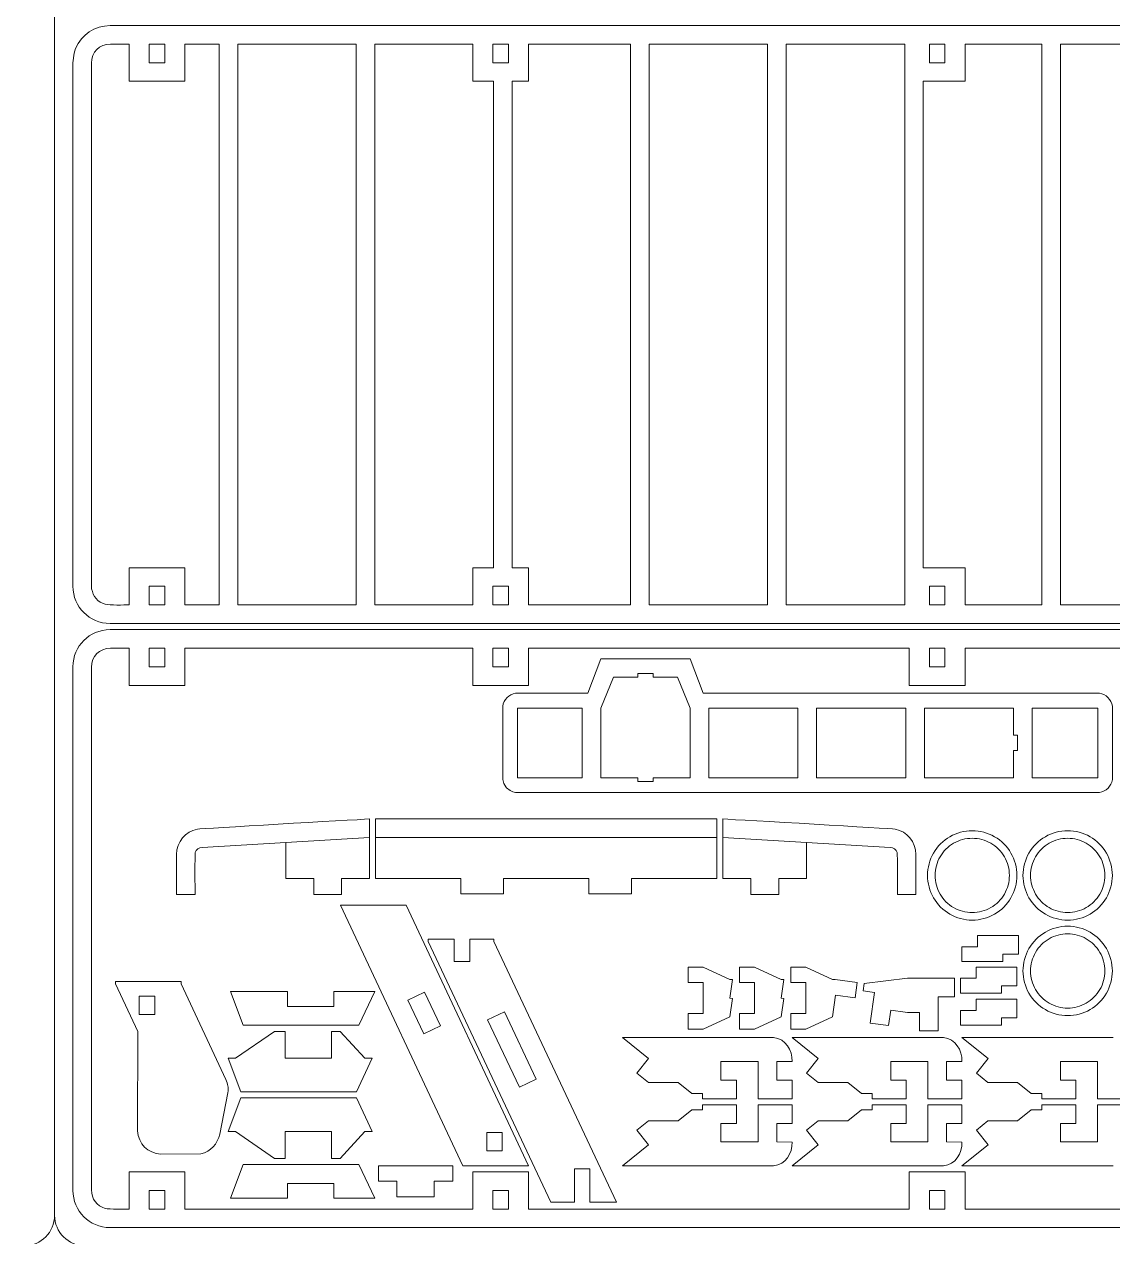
# Model space of a CAD drawing. Header units: centimetres. Extents: x -10 to 98, y 3 to 108.
# Drawn here: x 23.6 to 44.92, y 55.74 to 79.47 of the extents above; entities that cross this region are included whole.
import ezdxf

# ---------------------------------------------------------------- set-up
doc = ezdxf.new("R2010")
doc.units = ezdxf.units.CM
doc.header["$MEASUREMENT"] = 0
doc.layers.add('Camada 1', color=7, linetype='Continuous')

msp = doc.modelspace()

# ---------------------------------------------------------------- linework, layer by layer
at = {"layer": 'Camada 1', "color": 5, "lineweight": 9}
for points in [[(24.19213, 107.32219), (24.19213, 107.32219), (24.19213, 56.15219), (24.19213, 56.15219)], [(24.19213, 56.15219), (24.19213, 56.15219), (24.19213, 107.32219), (24.19213, 107.32219)], [(23.59712, 55.55719), (23.92438, 55.55719), (24.19213, 55.82494), (24.19213, 56.15219)], [(24.19213, 56.15219), (24.19213, 55.82494), (24.45988, 55.55719), (24.78712, 55.55719)]]:
    msp.add_open_spline(points, degree=3, dxfattribs=at)
at = {"layer": 'Camada 1', "color": 3, "lineweight": 9}
for points in [[(25.27744, 79.4486), (24.97633, 79.43919), (24.7201, 79.27625), (24.60387, 78.99875)], [(48.71536, 79.4486), (48.71536, 79.4486), (25.27744, 79.4486), (25.27744, 79.4486)], [(25.28934, 79.08443), (25.06605, 79.07776), (24.91997, 78.93169), (24.91329, 78.70838)], [(25.28934, 79.08443), (25.28934, 79.08443), (25.65113, 79.08443), (25.65113, 79.08443)], [(25.65113, 79.08443), (25.65113, 79.08443), (25.65113, 78.35613), (25.65113, 78.35613)], [(26.74357, 78.35613), (26.74357, 78.35613), (26.74357, 79.08443), (26.74357, 79.08443)], [(26.74357, 79.08443), (26.74357, 79.08443), (27.41595, 79.08443), (27.41595, 79.08443)], [(27.41595, 79.08443), (27.41595, 79.08443), (27.41595, 68.10505), (27.41595, 68.10505)], [(27.78009, 68.10505), (27.78009, 68.10505), (27.78009, 79.08443), (27.78009, 79.08443)], [(27.78009, 79.08443), (27.78009, 79.08443), (30.1007, 79.08443), (30.1007, 79.08443)], [(30.1007, 79.08443), (30.1007, 79.08443), (30.1007, 68.10505), (30.1007, 68.10505)], [(30.46484, 68.10505), (30.46484, 68.10505), (30.46484, 79.08443), (30.46484, 79.08443)], [(30.46484, 79.08443), (30.46484, 79.08443), (32.382, 79.08443), (32.382, 79.08443)], [(32.382, 79.08443), (32.382, 79.08443), (32.382, 78.35613), (32.382, 78.35613)], [(33.47447, 78.35613), (33.47447, 78.35613), (33.47447, 79.08443), (33.47447, 79.08443)], [(33.47447, 79.08443), (33.47447, 79.08443), (35.47135, 79.08443), (35.47135, 79.08443)], [(35.47135, 79.08443), (35.47135, 79.08443), (35.47135, 68.10505), (35.47135, 68.10505)], [(35.8355, 68.10505), (35.8355, 68.10505), (35.8355, 79.08443), (35.8355, 79.08443)], [(35.8355, 79.08443), (35.8355, 79.08443), (38.15609, 79.08443), (38.15609, 79.08443)], [(38.15609, 79.08443), (38.15609, 79.08443), (38.15609, 68.10505), (38.15609, 68.10505)], [(38.52025, 68.10505), (38.52025, 68.10505), (38.52025, 79.08443), (38.52025, 79.08443)], [(38.52025, 79.08443), (38.52025, 79.08443), (40.84202, 79.08443), (40.84202, 79.08443)], [(40.84202, 79.08443), (40.84202, 79.08443), (40.84202, 68.10505), (40.84202, 68.10505)], [(42.02492, 78.35613), (42.02492, 78.35613), (42.02492, 79.08443), (42.02492, 79.08443)], [(42.02492, 79.08443), (42.02492, 79.08443), (43.52675, 79.08443), (43.52675, 79.08443)], [(43.52675, 79.08443), (43.52675, 79.08443), (43.52675, 68.10505), (43.52675, 68.10505)], [(43.89091, 68.10505), (43.89091, 68.10505), (43.89091, 79.08443), (43.89091, 79.08443)], [(43.89091, 79.08443), (43.89091, 79.08443), (45.84258, 79.08443), (45.84258, 79.08443)], [(24.57293, 78.90831), (24.57293, 78.90831), (24.54913, 78.72028), (24.54913, 78.72028)], [(24.60387, 78.99875), (24.60387, 78.99875), (24.57293, 78.90831), (24.57293, 78.90831)], [(24.54913, 78.72028), (24.54913, 78.72028), (24.54913, 68.4692), (24.54913, 68.4692)], [(24.91329, 68.4811), (24.91329, 68.4811), (24.91329, 78.70838), (24.91329, 78.70838)], [(25.65113, 78.35613), (25.65113, 78.35613), (26.74357, 78.35613), (26.74357, 78.35613)], [(32.382, 78.35613), (32.382, 78.35613), (32.78661, 78.35613), (32.78661, 78.35613)], [(32.78661, 78.35613), (32.78661, 78.35613), (32.78661, 68.83335), (32.78661, 68.83335)], [(33.15076, 68.83335), (33.15076, 68.83335), (33.15076, 78.35613), (33.15076, 78.35613)], [(33.15076, 78.35613), (33.15076, 78.35613), (33.47447, 78.35613), (33.47447, 78.35613)], [(41.20617, 68.83335), (41.20617, 68.83335), (41.20617, 78.35613), (41.20617, 78.35613)], [(41.20617, 78.35613), (41.20617, 78.35613), (42.02492, 78.35613), (42.02492, 78.35613)], [(26.74357, 68.83335), (26.74357, 68.83335), (25.65113, 68.83335), (25.65113, 68.83335)], [(25.65113, 68.83335), (25.65113, 68.83335), (25.65113, 68.10505), (25.65113, 68.10505)], [(26.74357, 68.10505), (26.74357, 68.10505), (26.74357, 68.83335), (26.74357, 68.83335)], [(32.78661, 68.83335), (32.78661, 68.83335), (32.382, 68.83335), (32.382, 68.83335)], [(32.382, 68.83335), (32.382, 68.83335), (32.382, 68.10505), (32.382, 68.10505)], [(33.47447, 68.83335), (33.47447, 68.83335), (33.15076, 68.83335), (33.15076, 68.83335)], [(33.47447, 68.10505), (33.47447, 68.10505), (33.47447, 68.83335), (33.47447, 68.83335)], [(42.02492, 68.83335), (42.02492, 68.83335), (41.20617, 68.83335), (41.20617, 68.83335)], [(42.02492, 68.10505), (42.02492, 68.10505), (42.02492, 68.83335), (42.02492, 68.83335)], [(24.54913, 68.4692), (24.55551, 68.06068), (24.86868, 67.74728), (25.27744, 67.7409)], [(24.91687, 68.4216), (24.91687, 68.4216), (24.91329, 68.4811), (24.91329, 68.4811)], [(24.91687, 68.4216), (24.94765, 68.2714), (25.03031, 68.15985), (25.18343, 68.11814)], [(25.18343, 68.11814), (25.26791, 68.09513), (25.55666, 68.10505), (25.65113, 68.10505)], [(27.41595, 68.10505), (27.41595, 68.10505), (26.74357, 68.10505), (26.74357, 68.10505)], [(30.1007, 68.10505), (30.1007, 68.10505), (27.78009, 68.10505), (27.78009, 68.10505)], [(32.382, 68.10505), (32.382, 68.10505), (30.46484, 68.10505), (30.46484, 68.10505)], [(35.47135, 68.10505), (35.47135, 68.10505), (33.47447, 68.10505), (33.47447, 68.10505)], [(38.15609, 68.10505), (38.15609, 68.10505), (35.8355, 68.10505), (35.8355, 68.10505)], [(40.84202, 68.10505), (40.84202, 68.10505), (38.52025, 68.10505), (38.52025, 68.10505)], [(43.52675, 68.10505), (43.52675, 68.10505), (42.02492, 68.10505), (42.02492, 68.10505)], [(45.84258, 68.10505), (45.84258, 68.10505), (43.89091, 68.10505), (43.89091, 68.10505)], [(25.27744, 67.7409), (25.27744, 67.7409), (48.71536, 67.7409), (48.71536, 67.7409)], [(25.27744, 67.6219), (24.86946, 67.61552), (24.55555, 67.30476), (24.54913, 66.89359)], [(48.71536, 67.6219), (48.71536, 67.6219), (25.27744, 67.6219), (25.27744, 67.6219)], [(25.28934, 67.25773), (25.06533, 67.25102), (24.92, 67.1057), (24.91329, 66.88169)], [(25.28934, 67.25773), (25.28934, 67.25773), (25.65113, 67.25773), (25.65113, 67.25773)], [(25.65113, 67.25773), (25.65113, 67.25773), (25.65113, 66.52943), (25.65113, 66.52943)], [(26.74357, 66.52943), (26.74357, 66.52943), (26.74357, 67.25773), (26.74357, 67.25773)], [(26.74357, 67.25773), (26.74357, 67.25773), (32.382, 67.25773), (32.382, 67.25773)], [(32.382, 67.25773), (32.382, 67.25773), (32.382, 66.52943), (32.382, 66.52943)], [(33.47447, 66.52943), (33.47447, 66.52943), (33.47447, 67.25773), (33.47447, 67.25773)], [(33.47447, 67.25773), (33.47447, 67.25773), (40.93246, 67.25773), (40.93246, 67.25773)], [(40.93246, 67.25773), (40.93246, 67.25773), (40.93246, 66.52943), (40.93246, 66.52943)], [(42.02492, 66.52943), (42.02492, 66.52943), (42.02492, 67.25773), (42.02492, 67.25773)], [(42.02492, 67.25773), (42.02492, 67.25773), (45.84258, 67.25773), (45.84258, 67.25773)], [(24.54913, 66.89359), (24.54913, 66.89359), (24.54913, 56.64251), (24.54913, 56.64251)], [(24.91329, 56.65441), (24.91329, 56.65441), (24.91329, 66.88169), (24.91329, 66.88169)], [(25.65113, 66.52943), (25.65113, 66.52943), (26.74357, 66.52943), (26.74357, 66.52943)], [(32.382, 66.52943), (32.382, 66.52943), (33.47447, 66.52943), (33.47447, 66.52943)], [(40.93246, 66.52943), (40.93246, 66.52943), (42.02492, 66.52943), (42.02492, 66.52943)], [(26.74357, 57.00666), (26.74357, 57.00666), (25.65113, 57.00666), (25.65113, 57.00666)], [(25.65113, 57.00666), (25.65113, 57.00666), (25.65113, 56.27835), (25.65113, 56.27835)], [(26.74357, 56.27835), (26.74357, 56.27835), (26.74357, 57.00666), (26.74357, 57.00666)], [(33.47447, 57.00666), (33.47447, 57.00666), (32.382, 57.00666), (32.382, 57.00666)], [(32.382, 57.00666), (32.382, 57.00666), (32.382, 56.27835), (32.382, 56.27835)], [(33.47447, 56.27835), (33.47447, 56.27835), (33.47447, 57.00666), (33.47447, 57.00666)], [(42.02492, 57.00666), (42.02492, 57.00666), (40.93246, 57.00666), (40.93246, 57.00666)], [(40.93246, 57.00666), (40.93246, 57.00666), (40.93246, 56.27835), (40.93246, 56.27835)], [(42.02492, 56.27835), (42.02492, 56.27835), (42.02492, 57.00666), (42.02492, 57.00666)], [(24.54913, 56.64251), (24.5555, 56.23475), (24.8689, 55.92058), (25.27744, 55.91419)], [(24.91329, 56.65441), (24.91857, 56.47831), (25.01476, 56.33739), (25.18343, 56.29144)], [(25.18343, 56.29144), (25.26791, 56.26843), (25.55666, 56.27835), (25.65113, 56.27835)], [(32.382, 56.27835), (32.382, 56.27835), (26.74357, 56.27835), (26.74357, 56.27835)], [(40.93246, 56.27835), (40.93246, 56.27835), (33.47447, 56.27835), (33.47447, 56.27835)], [(45.84258, 56.27835), (45.84258, 56.27835), (42.02492, 56.27835), (42.02492, 56.27835)], [(25.27744, 55.91419), (25.27744, 55.91419), (48.71536, 55.91419), (48.71536, 55.91419)]]:
    msp.add_open_spline(points, degree=3, dxfattribs=at)
at = {"layer": 'Camada 1', "lineweight": 9}
for points in [[(26.34968, 79.08443), (26.34968, 79.08443), (26.04621, 79.08443), (26.04621, 79.08443)], [(26.04621, 79.08443), (26.04621, 79.08443), (26.04621, 78.72028), (26.04621, 78.72028)], [(26.34968, 78.72028), (26.34968, 78.72028), (26.34968, 79.08443), (26.34968, 79.08443)], [(32.7759, 79.08443), (32.7759, 79.08443), (32.7759, 78.72028), (32.7759, 78.72028)], [(33.07936, 79.08443), (33.07936, 79.08443), (32.7759, 79.08443), (32.7759, 79.08443)], [(33.07936, 78.72028), (33.07936, 78.72028), (33.07936, 79.08443), (33.07936, 79.08443)], [(41.63101, 79.08443), (41.63101, 79.08443), (41.32755, 79.08443), (41.32755, 79.08443)], [(41.32755, 79.08443), (41.32755, 79.08443), (41.32755, 78.72028), (41.32755, 78.72028)], [(41.63101, 78.72028), (41.63101, 78.72028), (41.63101, 79.08443), (41.63101, 79.08443)], [(26.04621, 78.72028), (26.04621, 78.72028), (26.34968, 78.72028), (26.34968, 78.72028)], [(32.7759, 78.72028), (32.7759, 78.72028), (33.07936, 78.72028), (33.07936, 78.72028)], [(41.32755, 78.72028), (41.32755, 78.72028), (41.63101, 78.72028), (41.63101, 78.72028)], [(26.04621, 68.10505), (26.04621, 68.10505), (26.04621, 68.4692), (26.04621, 68.4692)], [(26.04621, 68.4692), (26.04621, 68.4692), (26.34968, 68.4692), (26.34968, 68.4692)], [(26.34968, 68.4692), (26.34968, 68.4692), (26.34968, 68.10505), (26.34968, 68.10505)], [(32.7759, 68.4692), (32.7759, 68.4692), (33.07936, 68.4692), (33.07936, 68.4692)], [(32.7759, 68.10505), (32.7759, 68.10505), (32.7759, 68.4692), (32.7759, 68.4692)], [(33.07936, 68.4692), (33.07936, 68.4692), (33.07936, 68.10505), (33.07936, 68.10505)], [(41.32755, 68.10505), (41.32755, 68.10505), (41.32755, 68.4692), (41.32755, 68.4692)], [(41.32755, 68.4692), (41.32755, 68.4692), (41.63101, 68.4692), (41.63101, 68.4692)], [(41.63101, 68.4692), (41.63101, 68.4692), (41.63101, 68.10505), (41.63101, 68.10505)], [(26.34968, 68.10505), (26.34968, 68.10505), (26.04621, 68.10505), (26.04621, 68.10505)], [(33.07936, 68.10505), (33.07936, 68.10505), (32.7759, 68.10505), (32.7759, 68.10505)], [(41.63101, 68.10505), (41.63101, 68.10505), (41.32755, 68.10505), (41.32755, 68.10505)], [(26.34968, 67.25773), (26.34968, 67.25773), (26.04621, 67.25773), (26.04621, 67.25773)], [(26.04621, 67.25773), (26.04621, 67.25773), (26.04621, 66.89359), (26.04621, 66.89359)], [(26.34968, 66.89359), (26.34968, 66.89359), (26.34968, 67.25773), (26.34968, 67.25773)], [(33.07936, 67.25773), (33.07936, 67.25773), (32.7759, 67.25773), (32.7759, 67.25773)], [(32.7759, 67.25773), (32.7759, 67.25773), (32.7759, 66.89359), (32.7759, 66.89359)], [(33.07936, 66.89359), (33.07936, 66.89359), (33.07936, 67.25773), (33.07936, 67.25773)], [(41.63101, 67.25773), (41.63101, 67.25773), (41.32755, 67.25773), (41.32755, 67.25773)], [(41.32755, 67.25773), (41.32755, 67.25773), (41.32755, 66.89359), (41.32755, 66.89359)], [(41.63101, 66.89359), (41.63101, 66.89359), (41.63101, 67.25773), (41.63101, 67.25773)], [(26.04621, 66.89359), (26.04621, 66.89359), (26.34968, 66.89359), (26.34968, 66.89359)], [(32.7759, 66.89359), (32.7759, 66.89359), (33.07936, 66.89359), (33.07936, 66.89359)], [(35.61383, 66.68778), (35.61383, 66.68778), (35.61383, 66.76039), (35.61383, 66.76039)], [(35.61383, 66.76039), (35.61383, 66.76039), (35.91728, 66.76039), (35.91728, 66.76039)], [(35.91728, 66.76039), (35.91728, 66.76039), (35.91728, 66.68778), (35.91728, 66.68778)], [(41.32755, 66.89359), (41.32755, 66.89359), (41.63101, 66.89359), (41.63101, 66.89359)], [(34.89147, 66.08562), (34.89147, 66.08562), (35.13661, 66.68778), (35.13661, 66.68778)], [(35.13661, 66.68778), (35.13661, 66.68778), (35.61383, 66.68778), (35.61383, 66.68778)], [(35.91728, 66.68778), (35.91728, 66.68778), (36.39448, 66.68778), (36.39448, 66.68778)], [(36.39448, 66.68778), (36.39448, 66.68778), (36.63963, 66.08562), (36.63963, 66.08562)], [(33.25872, 66.08562), (33.25872, 66.08562), (33.25872, 64.72301), (33.25872, 64.72301)], [(34.5273, 66.08562), (34.5273, 66.08562), (33.25872, 66.08562), (33.25872, 66.08562)], [(34.5273, 64.72301), (34.5273, 64.72301), (34.5273, 66.08562), (34.5273, 66.08562)], [(34.89147, 64.72301), (34.89147, 64.72301), (34.89147, 66.08562), (34.89147, 66.08562)], [(36.63963, 66.08562), (36.63963, 66.08562), (36.63963, 64.72301), (36.63963, 64.72301)], [(37.00379, 66.08562), (37.00379, 66.08562), (37.00379, 64.72301), (37.00379, 64.72301)], [(38.75196, 66.08562), (38.75196, 66.08562), (37.00379, 66.08562), (37.00379, 66.08562)], [(38.75196, 64.72301), (38.75196, 64.72301), (38.75196, 66.08562), (38.75196, 66.08562)], [(39.11492, 66.08562), (39.11492, 66.08562), (40.86309, 66.08562), (40.86309, 66.08562)], [(39.11492, 64.72301), (39.11492, 64.72301), (39.11492, 66.08562), (39.11492, 66.08562)], [(40.86309, 66.08562), (40.86309, 66.08562), (40.86309, 64.72301), (40.86309, 64.72301)], [(41.22725, 66.08562), (41.22725, 66.08562), (41.22725, 64.72301), (41.22725, 64.72301)], [(42.97542, 66.08562), (42.97542, 66.08562), (41.22725, 66.08562), (41.22725, 66.08562)], [(42.97542, 65.55605), (42.97542, 65.55605), (42.97542, 66.08562), (42.97542, 66.08562)], [(44.62127, 66.08562), (44.62127, 66.08562), (43.33957, 66.08562), (43.33957, 66.08562)], [(43.33957, 66.08562), (43.33957, 66.08562), (43.33957, 64.72301), (43.33957, 64.72301)], [(44.62127, 64.72301), (44.62127, 64.72301), (44.62127, 66.08562), (44.62127, 66.08562)], [(43.04802, 65.55605), (43.04802, 65.55605), (42.97542, 65.55605), (42.97542, 65.55605)], [(43.04802, 65.25258), (43.04802, 65.25258), (43.04802, 65.55605), (43.04802, 65.55605)], [(42.97542, 64.72301), (42.97542, 64.72301), (42.97542, 65.25258), (42.97542, 65.25258)], [(42.97542, 65.25258), (42.97542, 65.25258), (43.04802, 65.25258), (43.04802, 65.25258)], [(33.25872, 64.72301), (33.25872, 64.72301), (34.5273, 64.72301), (34.5273, 64.72301)], [(35.61383, 64.72301), (35.61383, 64.72301), (34.89147, 64.72301), (34.89147, 64.72301)], [(35.61383, 64.65042), (35.61383, 64.65042), (35.61383, 64.72301), (35.61383, 64.72301)], [(35.91728, 64.65042), (35.91728, 64.65042), (35.61383, 64.65042), (35.61383, 64.65042)], [(36.63963, 64.72301), (36.63963, 64.72301), (35.91728, 64.72301), (35.91728, 64.72301)], [(35.91728, 64.72301), (35.91728, 64.72301), (35.91728, 64.65042), (35.91728, 64.65042)], [(37.00379, 64.72301), (37.00379, 64.72301), (38.75196, 64.72301), (38.75196, 64.72301)], [(40.86309, 64.72301), (40.86309, 64.72301), (39.11492, 64.72301), (39.11492, 64.72301)], [(41.22725, 64.72301), (41.22725, 64.72301), (42.97542, 64.72301), (42.97542, 64.72301)], [(43.33957, 64.72301), (43.33957, 64.72301), (44.62127, 64.72301), (44.62127, 64.72301)], [(25.84949, 60.08457), (25.84949, 60.08457), (25.84949, 60.44872), (25.84949, 60.44872)], [(25.84949, 60.44872), (25.84949, 60.44872), (26.15296, 60.44872), (26.15296, 60.44872)], [(26.15296, 60.44872), (26.15296, 60.44872), (26.15296, 60.08457), (26.15296, 60.08457)], [(31.10865, 60.36497), (31.10865, 60.36497), (31.4371, 60.52086), (31.4371, 60.52086)], [(31.42044, 59.70686), (31.42044, 59.70686), (31.10865, 60.36497), (31.10865, 60.36497)], [(31.4371, 60.52086), (31.4371, 60.52086), (31.7489, 59.86276), (31.7489, 59.86276)], [(26.15296, 60.08457), (26.15296, 60.08457), (25.84949, 60.08457), (25.84949, 60.08457)], [(32.67253, 59.97942), (32.67253, 59.97942), (33.00098, 60.13651), (33.00098, 60.13651)], [(33.00098, 60.13651), (33.00098, 60.13651), (33.62575, 58.82032), (33.62575, 58.82032)], [(31.7489, 59.86276), (31.7489, 59.86276), (31.42044, 59.70686), (31.42044, 59.70686)], [(33.29731, 58.66442), (33.29731, 58.66442), (32.67253, 59.97942), (32.67253, 59.97942)], [(33.62575, 58.82032), (33.62575, 58.82032), (33.29731, 58.66442), (33.29731, 58.66442)], [(32.65452, 57.41484), (32.65452, 57.41484), (32.65452, 57.77899), (32.65452, 57.77899)], [(32.65452, 57.77899), (32.65452, 57.77899), (32.95798, 57.77899), (32.95798, 57.77899)], [(32.95798, 57.77899), (32.95798, 57.77899), (32.95798, 57.41484), (32.95798, 57.41484)], [(32.95798, 57.41484), (32.95798, 57.41484), (32.65452, 57.41484), (32.65452, 57.41484)], [(26.04621, 56.27835), (26.04621, 56.27835), (26.04621, 56.64251), (26.04621, 56.64251)], [(26.04621, 56.64251), (26.04621, 56.64251), (26.34968, 56.64251), (26.34968, 56.64251)], [(26.34968, 56.64251), (26.34968, 56.64251), (26.34968, 56.27835), (26.34968, 56.27835)], [(32.7759, 56.27835), (32.7759, 56.27835), (32.7759, 56.64251), (32.7759, 56.64251)], [(32.7759, 56.64251), (32.7759, 56.64251), (33.07936, 56.64251), (33.07936, 56.64251)], [(33.07936, 56.64251), (33.07936, 56.64251), (33.07936, 56.27835), (33.07936, 56.27835)], [(41.32755, 56.27835), (41.32755, 56.27835), (41.32755, 56.64251), (41.32755, 56.64251)], [(41.32755, 56.64251), (41.32755, 56.64251), (41.63101, 56.64251), (41.63101, 56.64251)], [(41.63101, 56.64251), (41.63101, 56.64251), (41.63101, 56.27835), (41.63101, 56.27835)], [(26.34968, 56.27835), (26.34968, 56.27835), (26.04621, 56.27835), (26.04621, 56.27835)], [(33.07936, 56.27835), (33.07936, 56.27835), (32.7759, 56.27835), (32.7759, 56.27835)], [(41.63101, 56.27835), (41.63101, 56.27835), (41.32755, 56.27835), (41.32755, 56.27835)]]:
    msp.add_open_spline(points, degree=3, dxfattribs=at)
at = {"layer": 'Camada 1', "color": 2, "lineweight": 9}
for points in [[(34.63798, 66.37718), (34.63798, 66.37718), (34.89147, 67.05195), (34.89147, 67.05195)], [(34.89147, 67.05195), (34.89147, 67.05195), (36.63963, 67.05195), (36.63963, 67.05195)], [(36.63963, 67.05195), (36.63963, 67.05195), (36.89431, 66.37718), (36.89431, 66.37718)], [(33.22063, 66.3748), (33.09188, 66.35736), (32.9865, 66.24966), (32.96954, 66.1237)], [(33.22063, 66.3748), (33.22063, 66.3748), (34.63798, 66.37718), (34.63798, 66.37718)], [(36.89431, 66.37718), (36.89431, 66.37718), (44.65815, 66.3748), (44.65815, 66.3748)], [(44.90926, 66.1237), (44.89794, 66.24528), (44.77531, 66.36692), (44.65815, 66.3748)], [(32.96954, 64.68493), (32.96954, 64.68493), (32.96954, 66.1237), (32.96954, 66.1237)], [(44.90926, 66.1237), (44.90926, 66.1237), (44.90926, 64.68493), (44.90926, 64.68493)], [(32.98977, 64.61114), (32.98977, 64.61114), (32.96954, 64.68493), (32.96954, 64.68493)], [(33.02785, 64.5457), (33.02785, 64.5457), (32.98977, 64.61114), (32.98977, 64.61114)], [(44.65815, 64.43383), (44.78554, 64.45099), (44.89305, 64.55724), (44.90926, 64.68493)], [(33.02785, 64.5457), (33.07027, 64.4906), (33.15198, 64.44308), (33.22063, 64.43383)], [(44.65815, 64.43383), (44.65815, 64.43383), (33.22063, 64.43383), (33.22063, 64.43383)], [(30.35811, 63.91436), (30.00458, 63.89378), (27.07547, 63.73053), (26.98782, 63.71419)], [(30.35811, 62.74923), (30.35811, 62.74923), (30.35811, 63.91436), (30.35811, 63.91436)], [(37.16327, 63.91436), (37.16327, 63.91436), (30.47724, 63.91436), (30.47724, 63.91436)], [(30.47724, 63.91436), (30.47724, 63.91436), (30.47724, 62.74923), (30.47724, 62.74923)], [(37.16327, 62.74923), (37.16327, 62.74923), (37.16327, 63.91436), (37.16327, 63.91436)], [(40.65255, 63.71419), (40.5649, 63.73053), (37.6358, 63.89378), (37.28227, 63.91436)], [(37.28227, 62.74923), (37.28227, 62.74923), (37.28227, 63.91436), (37.28227, 63.91436)], [(26.98782, 63.71419), (26.75026, 63.66992), (26.5865, 63.46985), (26.57869, 63.22179)], [(41.06168, 63.22179), (41.05388, 63.46985), (40.89012, 63.66992), (40.65255, 63.71419)], [(42.16441, 63.68458), (42.01161, 63.68475), (41.85902, 63.64386), (41.72677, 63.56732)], [(42.60205, 63.56732), (42.46981, 63.64386), (42.31722, 63.68475), (42.16441, 63.68458)], [(44.03398, 63.68458), (43.88117, 63.68475), (43.72858, 63.64386), (43.59633, 63.56732)], [(44.47161, 63.56732), (44.33937, 63.64386), (44.18678, 63.68475), (44.03398, 63.68458)], [(27.08307, 63.359), (27.08307, 63.359), (28.72058, 63.45432), (28.72058, 63.45432)], [(28.72058, 63.45432), (28.72058, 63.45432), (28.72058, 62.74923), (28.72058, 62.74923)], [(40.5573, 63.359), (40.5573, 63.359), (38.91979, 63.45432), (38.91979, 63.45432)], [(38.91979, 63.45432), (38.91979, 63.45432), (38.91979, 62.74923), (38.91979, 62.74923)], [(41.72677, 63.56732), (41.59436, 63.49106), (41.48266, 63.37936), (41.4064, 63.24695)], [(42.92243, 63.24695), (42.84617, 63.37936), (42.73446, 63.49106), (42.60205, 63.56732)], [(43.59633, 63.56732), (43.46392, 63.49106), (43.35222, 63.37936), (43.27596, 63.24695)], [(44.79199, 63.24695), (44.71573, 63.37936), (44.60403, 63.49106), (44.47161, 63.56732)], [(26.57869, 63.22179), (26.57869, 63.22179), (26.57869, 62.43366), (26.57869, 62.43366)], [(26.94783, 63.25573), (26.93667, 63.21246), (26.9428, 62.53598), (26.9428, 62.43366)], [(27.08307, 63.359), (27.01746, 63.35309), (26.96489, 63.32194), (26.94783, 63.25573)], [(40.69254, 63.25573), (40.67548, 63.32194), (40.62293, 63.35309), (40.5573, 63.359)], [(40.69758, 62.43366), (40.69758, 62.53598), (40.70372, 63.21246), (40.69254, 63.25573)], [(41.06168, 63.22179), (41.06168, 63.22179), (41.06168, 62.43366), (41.06168, 62.43366)], [(41.4064, 63.24695), (41.32985, 63.11469), (41.28896, 62.9621), (41.28913, 62.8093)], [(43.03969, 62.8093), (43.03987, 62.9621), (42.99898, 63.11469), (42.92243, 63.24695)], [(43.27596, 63.24695), (43.19941, 63.11469), (43.15852, 62.9621), (43.15869, 62.8093)], [(44.90926, 62.8093), (44.90943, 62.9621), (44.86854, 63.11469), (44.79199, 63.24695)], [(28.72058, 62.74923), (28.72058, 62.74923), (29.26642, 62.74923), (29.26642, 62.74923)], [(29.26642, 62.74923), (29.26642, 62.74923), (29.26642, 62.43366), (29.26642, 62.43366)], [(29.81227, 62.43366), (29.81227, 62.43366), (29.81227, 62.74923), (29.81227, 62.74923)], [(29.81227, 62.74923), (29.81227, 62.74923), (30.35811, 62.74923), (30.35811, 62.74923)], [(30.47724, 62.74923), (30.47724, 62.74923), (32.14876, 62.74922), (32.14876, 62.74922)], [(32.14876, 62.74922), (32.14876, 62.74922), (32.14876, 62.44579), (32.14876, 62.44579)], [(32.98451, 62.74922), (32.98451, 62.74922), (34.65601, 62.74922), (34.65601, 62.74922)], [(32.98451, 62.44579), (32.98451, 62.44579), (32.98451, 62.74922), (32.98451, 62.74922)], [(34.65601, 62.74922), (34.65601, 62.74922), (34.65601, 62.44579), (34.65601, 62.44579)], [(35.49177, 62.74922), (35.49177, 62.74922), (37.16327, 62.74923), (37.16327, 62.74923)], [(35.49177, 62.44579), (35.49177, 62.44579), (35.49177, 62.74922), (35.49177, 62.74922)], [(37.82811, 62.74923), (37.82811, 62.74923), (37.28227, 62.74923), (37.28227, 62.74923)], [(37.82811, 62.43366), (37.82811, 62.43366), (37.82811, 62.74923), (37.82811, 62.74923)], [(38.91979, 62.74923), (38.91979, 62.74923), (38.37395, 62.74923), (38.37395, 62.74923)], [(38.37395, 62.74923), (38.37395, 62.74923), (38.37395, 62.43366), (38.37395, 62.43366)], [(41.28913, 62.8093), (41.28896, 62.6565), (41.32985, 62.50391), (41.4064, 62.37167)], [(42.92243, 62.37167), (42.99898, 62.50391), (43.03987, 62.6565), (43.03969, 62.8093)], [(43.15869, 62.8093), (43.15852, 62.6565), (43.19941, 62.50391), (43.27596, 62.37167)], [(44.79199, 62.37167), (44.86854, 62.50391), (44.90943, 62.6565), (44.90926, 62.8093)], [(26.57869, 62.43366), (26.57869, 62.43366), (26.9428, 62.43366), (26.9428, 62.43366)], [(29.26642, 62.43366), (29.26642, 62.43366), (29.81227, 62.43366), (29.81227, 62.43366)], [(32.14876, 62.44579), (32.14876, 62.44579), (32.98451, 62.44579), (32.98451, 62.44579)], [(34.65601, 62.44579), (34.65601, 62.44579), (35.49177, 62.44579), (35.49177, 62.44579)], [(38.37395, 62.43366), (38.37395, 62.43366), (37.82811, 62.43366), (37.82811, 62.43366)], [(41.06168, 62.43366), (41.06168, 62.43366), (40.69758, 62.43366), (40.69758, 62.43366)], [(32.18803, 57.12566), (32.18803, 57.12566), (29.78889, 62.22977), (29.78889, 62.22977)], [(29.78889, 62.22977), (29.78889, 62.22977), (31.07533, 62.22977), (31.07533, 62.22977)], [(31.07533, 62.22977), (31.07533, 62.22977), (33.47447, 57.12566), (33.47447, 57.12566)], [(41.4064, 62.37167), (41.48266, 62.23924), (41.59436, 62.12754), (41.72677, 62.05128)], [(42.60205, 62.05128), (42.73446, 62.12754), (42.84617, 62.23924), (42.92243, 62.37167)], [(43.27596, 62.37167), (43.35222, 62.23924), (43.46392, 62.12754), (43.59633, 62.05128)], [(44.47161, 62.05128), (44.60403, 62.12754), (44.71573, 62.23924), (44.79199, 62.37167)], [(41.72677, 62.05128), (41.85902, 61.97474), (42.01161, 61.93385), (42.16441, 61.93402)], [(42.16441, 61.93402), (42.31722, 61.93385), (42.46981, 61.97474), (42.60205, 62.05128)], [(43.59633, 62.05128), (43.72858, 61.97474), (43.88117, 61.93385), (44.03398, 61.93402)], [(44.03398, 61.93402), (44.18678, 61.93385), (44.33937, 61.97474), (44.47161, 62.05128)], [(44.03398, 61.81502), (43.88117, 61.81519), (43.72858, 61.7743), (43.59633, 61.69776)], [(44.47161, 61.69776), (44.33937, 61.7743), (44.18678, 61.81519), (44.03398, 61.81502)], [(32.01801, 61.56457), (32.01801, 61.56457), (31.50867, 61.56337), (31.50867, 61.56337)], [(31.50867, 61.56337), (31.50867, 61.56337), (31.50867, 61.51578), (31.50867, 61.51578)], [(31.50867, 61.51578), (31.50867, 61.51578), (33.90779, 56.41047), (33.90779, 56.41047)], [(32.01801, 61.12664), (32.01801, 61.12664), (32.01801, 61.56457), (32.01801, 61.56457)], [(32.7963, 61.56457), (32.7963, 61.56457), (32.32148, 61.56337), (32.32148, 61.56337)], [(32.32148, 61.56337), (32.32148, 61.56337), (32.32148, 61.12664), (32.32148, 61.12664)], [(32.7963, 61.51578), (32.7963, 61.51578), (32.7963, 61.56457), (32.7963, 61.56457)], [(35.19542, 56.41166), (35.19542, 56.41166), (32.7963, 61.51578), (32.7963, 61.51578)], [(42.26745, 61.63168), (42.26745, 61.63168), (43.06847, 61.63168), (43.06847, 61.63168)], [(42.26745, 61.41322), (42.26745, 61.41322), (42.26745, 61.63168), (42.26745, 61.63168)], [(43.06847, 61.63168), (43.06847, 61.63168), (43.06847, 61.26758), (43.06847, 61.26758)], [(43.59633, 61.69776), (43.46392, 61.6215), (43.35222, 61.5098), (43.27596, 61.37739)], [(44.79199, 61.37739), (44.71573, 61.5098), (44.60403, 61.6215), (44.47161, 61.69776)], [(41.96402, 61.12194), (41.96402, 61.12194), (41.96402, 61.41322), (41.96402, 61.41322)], [(41.96402, 61.41322), (41.96402, 61.41322), (42.26745, 61.41322), (42.26745, 61.41322)], [(43.06847, 61.26758), (43.06847, 61.26758), (42.76506, 61.26758), (42.76506, 61.26758)], [(42.76506, 61.26758), (42.76506, 61.26758), (42.76506, 61.12194), (42.76506, 61.12194)], [(43.27596, 61.37739), (43.19941, 61.24513), (43.15852, 61.09253), (43.15869, 60.93974)], [(44.90926, 60.93974), (44.90943, 61.09253), (44.86854, 61.24513), (44.79199, 61.37739)], [(32.32148, 61.12664), (32.32148, 61.12664), (32.01801, 61.12664), (32.01801, 61.12664)], [(36.89297, 61.01411), (36.89297, 61.01411), (36.60167, 61.01411), (36.60167, 61.01411)], [(36.60167, 61.01411), (36.60167, 61.01411), (36.60167, 60.7109), (36.60167, 60.7109)], [(37.41897, 60.77024), (37.41897, 60.77024), (36.89297, 61.01411), (36.89297, 61.01411)], [(37.89803, 61.0143), (37.89803, 61.0143), (37.60674, 61.0143), (37.60674, 61.0143)], [(37.60674, 61.0143), (37.60674, 61.0143), (37.60674, 60.71109), (37.60674, 60.71109)], [(38.42405, 60.77041), (38.42405, 60.77041), (37.89803, 61.0143), (37.89803, 61.0143)], [(38.9032, 61.0143), (38.9032, 61.0143), (38.61192, 61.0143), (38.61192, 61.0143)], [(38.61192, 61.0143), (38.61192, 61.0143), (38.61192, 60.71104), (38.61192, 60.71104)], [(39.42922, 60.77041), (39.42922, 60.77041), (38.9032, 61.0143), (38.9032, 61.0143)], [(42.76506, 61.12194), (42.76506, 61.12194), (41.96402, 61.12194), (41.96402, 61.12194)], [(42.23902, 61.01401), (42.23902, 61.01401), (43.04004, 61.01401), (43.04004, 61.01401)], [(42.23902, 60.79555), (42.23902, 60.79555), (42.23902, 61.01401), (42.23902, 61.01401)], [(43.04004, 61.01401), (43.04004, 61.01401), (43.04004, 60.64991), (43.04004, 60.64991)], [(37.46837, 60.77072), (37.46837, 60.77072), (37.41897, 60.77024), (37.41897, 60.77024)], [(37.41931, 60.40942), (37.41931, 60.40942), (37.46837, 60.77072), (37.46837, 60.77072)], [(38.47344, 60.77091), (38.47344, 60.77091), (38.42405, 60.77041), (38.42405, 60.77041)], [(38.42437, 60.40961), (38.42437, 60.40961), (38.47344, 60.77091), (38.47344, 60.77091)], [(39.47868, 60.7709), (39.47868, 60.7709), (39.42922, 60.77041), (39.42922, 60.77041)], [(39.91164, 60.71209), (39.91164, 60.71209), (39.47868, 60.7709), (39.47868, 60.7709)], [(40.89482, 60.79559), (40.89482, 60.79559), (40.04993, 60.69234), (40.04993, 60.69234)], [(41.81582, 60.79559), (41.81582, 60.79559), (40.89482, 60.79559), (40.89482, 60.79559)], [(41.81582, 60.43148), (41.81582, 60.43148), (41.81582, 60.79559), (41.81582, 60.79559)], [(41.93559, 60.50427), (41.93559, 60.50427), (41.93559, 60.79555), (41.93559, 60.79555)], [(41.93559, 60.79555), (41.93559, 60.79555), (42.23902, 60.79555), (42.23902, 60.79555)], [(43.15869, 60.93974), (43.15852, 60.78694), (43.19941, 60.63435), (43.27596, 60.5021)], [(44.79199, 60.5021), (44.86854, 60.63435), (44.90943, 60.78694), (44.90926, 60.93974)], [(26.66943, 60.73552), (26.66943, 60.73552), (25.383, 60.73552), (25.383, 60.73552)], [(25.383, 60.73552), (25.383, 60.73552), (25.383, 60.68554), (25.383, 60.68554)], [(25.383, 60.68554), (25.383, 60.68554), (25.81977, 59.75612), (25.81977, 59.75612)], [(26.66943, 60.68554), (26.66943, 60.68554), (26.66943, 60.73552), (26.66943, 60.73552)], [(27.5477, 58.81717), (27.5477, 58.81717), (26.66943, 60.68554), (26.66943, 60.68554)], [(27.88473, 59.87589), (27.88473, 59.87589), (27.63865, 60.53495), (27.63865, 60.53495)], [(27.63865, 60.53495), (27.63865, 60.53495), (28.75357, 60.53495), (28.75357, 60.53495)], [(28.75357, 60.53495), (28.75357, 60.53495), (28.75356, 60.24367), (28.75356, 60.24367)], [(29.6639, 60.24367), (29.6639, 60.24367), (29.6639, 60.53495), (29.6639, 60.53495)], [(29.6639, 60.53495), (29.6639, 60.53495), (30.46188, 60.53495), (30.46188, 60.53495)], [(30.46188, 60.53495), (30.46188, 60.53495), (30.15217, 59.87589), (30.15217, 59.87589)], [(36.60167, 60.7109), (36.60167, 60.7109), (36.89297, 60.7109), (36.89297, 60.7109)], [(36.89297, 60.7109), (36.89297, 60.7109), (36.89297, 60.10406), (36.89297, 60.10406)], [(37.60674, 60.71109), (37.60674, 60.71109), (37.89803, 60.71109), (37.89803, 60.71109)], [(37.89803, 60.71109), (37.89803, 60.71109), (37.89803, 60.10425), (37.89803, 60.10425)], [(38.61192, 60.71104), (38.61192, 60.71104), (38.9032, 60.71104), (38.9032, 60.71104)], [(38.9032, 60.71104), (38.9032, 60.71104), (38.9032, 60.10425), (38.9032, 60.10425)], [(39.87067, 60.41099), (39.87067, 60.41099), (39.91164, 60.71209), (39.91164, 60.71209)], [(40.04993, 60.69234), (40.04993, 60.69234), (40.03065, 60.54798), (40.03065, 60.54798)], [(40.03065, 60.54798), (40.03065, 60.54798), (40.2472, 60.51907), (40.2472, 60.51907)], [(43.04004, 60.64991), (43.04004, 60.64991), (42.73663, 60.64991), (42.73663, 60.64991)], [(42.73663, 60.64991), (42.73663, 60.64991), (42.73663, 60.50427), (42.73663, 60.50427)], [(37.41897, 60.04297), (37.41897, 60.04297), (37.46783, 60.40293), (37.46783, 60.40293)], [(37.46783, 60.40293), (37.46783, 60.40293), (37.41931, 60.40942), (37.41931, 60.40942)], [(38.42405, 60.04316), (38.42405, 60.04316), (38.47291, 60.40311), (38.47291, 60.40311)], [(38.47291, 60.40311), (38.47291, 60.40311), (38.42437, 60.40961), (38.42437, 60.40961)], [(39.42922, 60.04316), (39.42922, 60.04316), (39.48624, 60.46364), (39.48624, 60.46364)], [(39.48624, 60.46364), (39.48624, 60.46364), (39.87067, 60.41099), (39.87067, 60.41099)], [(40.2472, 60.51907), (40.2472, 60.51907), (40.166, 59.91873), (40.166, 59.91873)], [(41.49531, 59.7647), (41.49531, 59.7647), (41.49535, 60.43144), (41.49535, 60.43144)], [(41.49535, 60.43144), (41.49535, 60.43144), (41.81582, 60.43148), (41.81582, 60.43148)], [(42.73663, 60.50427), (42.73663, 60.50427), (41.93559, 60.50427), (41.93559, 60.50427)], [(42.23902, 60.38567), (42.23902, 60.38567), (43.04004, 60.38567), (43.04004, 60.38567)], [(42.23902, 60.16721), (42.23902, 60.16721), (42.23902, 60.38567), (42.23902, 60.38567)], [(43.04004, 60.38567), (43.04004, 60.38567), (43.04004, 60.02158), (43.04004, 60.02158)], [(43.27596, 60.5021), (43.35222, 60.36968), (43.46392, 60.25798), (43.59633, 60.18172)], [(44.47161, 60.18172), (44.60403, 60.25798), (44.71573, 60.36968), (44.79199, 60.5021)], [(28.75356, 60.24367), (28.75356, 60.24367), (29.6639, 60.24367), (29.6639, 60.24367)], [(36.89297, 60.10406), (36.89297, 60.10406), (36.60167, 60.10406), (36.60167, 60.10406)], [(36.60167, 60.10406), (36.60167, 60.10406), (36.60167, 59.80044), (36.60167, 59.80044)], [(37.89803, 60.10425), (37.89803, 60.10425), (37.60674, 60.10425), (37.60674, 60.10425)], [(37.60674, 60.10425), (37.60674, 60.10425), (37.60674, 59.80064), (37.60674, 59.80064)], [(38.9032, 60.10425), (38.9032, 60.10425), (38.61192, 60.10425), (38.61192, 60.10425)], [(38.61192, 60.10425), (38.61192, 60.10425), (38.61192, 59.80064), (38.61192, 59.80064)], [(40.52682, 59.86993), (40.52682, 59.86993), (40.56736, 60.16958), (40.56736, 60.16958)], [(40.56736, 60.16958), (40.56736, 60.16958), (40.85412, 60.1308), (40.85412, 60.1308)], [(40.85412, 60.1308), (40.85412, 60.1308), (40.89477, 60.12835), (40.89477, 60.12835)], [(40.89477, 60.12835), (40.89477, 60.12835), (41.13123, 60.12833), (41.13123, 60.12833)], [(41.13123, 60.12833), (41.13123, 60.12833), (41.1312, 59.76471), (41.1312, 59.76471)], [(41.93559, 59.87594), (41.93559, 59.87594), (41.93559, 60.16721), (41.93559, 60.16721)], [(41.93559, 60.16721), (41.93559, 60.16721), (42.23902, 60.16721), (42.23902, 60.16721)], [(43.59633, 60.18172), (43.72858, 60.10518), (43.88117, 60.06429), (44.03398, 60.06446)], [(44.03398, 60.06446), (44.18678, 60.06429), (44.33937, 60.10518), (44.47161, 60.18172)], [(30.15217, 59.87589), (30.15217, 59.87589), (27.88473, 59.87589), (27.88473, 59.87589)], [(36.89297, 59.80044), (36.89297, 59.80044), (37.41897, 60.04297), (37.41897, 60.04297)], [(37.89803, 59.80064), (37.89803, 59.80064), (38.42405, 60.04316), (38.42405, 60.04316)], [(38.9032, 59.80064), (38.9032, 59.80064), (39.42922, 60.04316), (39.42922, 60.04316)], [(40.166, 59.91873), (40.166, 59.91873), (40.52682, 59.86993), (40.52682, 59.86993)], [(42.73663, 59.87594), (42.73663, 59.87594), (41.93559, 59.87594), (41.93559, 59.87594)], [(43.04004, 60.02158), (43.04004, 60.02158), (42.73663, 60.02158), (42.73663, 60.02158)], [(42.73663, 60.02158), (42.73663, 60.02158), (42.73663, 59.87594), (42.73663, 59.87594)], [(25.81977, 59.75612), (25.81977, 59.75612), (25.81855, 57.81157), (25.81855, 57.81157)], [(28.49985, 59.75662), (28.49985, 59.75662), (27.73581, 59.23053), (27.73581, 59.23053)], [(28.70513, 59.75644), (28.70513, 59.75644), (28.49985, 59.75662), (28.49985, 59.75662)], [(28.70513, 59.23042), (28.70513, 59.23042), (28.70513, 59.75644), (28.70513, 59.75644)], [(29.78681, 59.75661), (29.78681, 59.75661), (29.61539, 59.75644), (29.61539, 59.75644)], [(29.61539, 59.75644), (29.61539, 59.75644), (29.61539, 59.23042), (29.61539, 59.23042)], [(30.26777, 59.23052), (30.26777, 59.23052), (29.78681, 59.75661), (29.78681, 59.75661)], [(35.82485, 59.2221), (35.82485, 59.2221), (35.31442, 59.63321), (35.31442, 59.63321)], [(35.31442, 59.63321), (35.31442, 59.63321), (38.275, 59.63321), (38.275, 59.63321)], [(36.60167, 59.80044), (36.60167, 59.80044), (36.89297, 59.80044), (36.89297, 59.80044)], [(37.60674, 59.80064), (37.60674, 59.80064), (37.89803, 59.80064), (37.89803, 59.80064)], [(38.63909, 59.16978), (38.63909, 59.39262), (38.5168, 59.60719), (38.275, 59.63321)], [(38.61192, 59.80064), (38.61192, 59.80064), (38.9032, 59.80064), (38.9032, 59.80064)], [(39.14952, 59.2221), (39.14952, 59.2221), (38.63909, 59.63321), (38.63909, 59.63321)], [(38.63909, 59.63321), (38.63909, 59.63321), (41.59967, 59.63321), (41.59967, 59.63321)], [(41.1312, 59.76471), (41.1312, 59.76471), (41.49531, 59.7647), (41.49531, 59.7647)], [(41.96376, 59.16978), (41.96376, 59.39262), (41.84146, 59.60719), (41.59967, 59.63321)], [(42.47419, 59.2221), (42.47419, 59.2221), (41.96376, 59.63321), (41.96376, 59.63321)], [(41.96376, 59.63321), (41.96376, 59.63321), (44.92435, 59.63321), (44.92435, 59.63321)], [(27.73581, 59.23053), (27.73581, 59.23053), (27.59017, 59.23054), (27.59017, 59.23054)], [(27.59017, 59.23054), (27.59017, 59.23054), (27.83626, 58.57148), (27.83626, 58.57148)], [(29.61539, 59.23042), (29.61539, 59.23042), (28.70513, 59.23042), (28.70513, 59.23042)], [(30.10367, 58.57148), (30.10367, 58.57148), (30.41341, 59.23054), (30.41341, 59.23054)], [(30.41341, 59.23054), (30.41341, 59.23054), (30.26777, 59.23052), (30.26777, 59.23052)], [(35.59644, 58.93854), (35.59644, 58.93854), (35.82485, 59.2221), (35.82485, 59.2221)], [(37.97156, 59.16715), (37.97156, 59.16715), (37.24336, 59.16715), (37.24336, 59.16715)], [(37.24336, 59.16715), (37.24336, 59.16715), (37.24336, 58.80306), (37.24336, 58.80306)], [(37.97157, 58.43894), (37.97157, 58.43894), (37.97156, 59.16715), (37.97156, 59.16715)], [(38.63909, 59.16978), (38.63909, 59.16978), (38.33568, 59.16715), (38.33568, 59.16715)], [(38.33568, 59.16715), (38.33568, 59.16715), (38.33568, 58.80306), (38.33568, 58.80306)], [(38.92111, 58.93854), (38.92111, 58.93854), (39.14952, 59.2221), (39.14952, 59.2221)], [(41.29623, 59.16715), (41.29623, 59.16715), (40.56803, 59.16715), (40.56803, 59.16715)], [(40.56803, 59.16715), (40.56803, 59.16715), (40.56803, 58.80306), (40.56803, 58.80306)], [(41.29624, 58.43894), (41.29624, 58.43894), (41.29623, 59.16715), (41.29623, 59.16715)], [(41.96376, 59.16978), (41.96376, 59.16978), (41.66035, 59.16715), (41.66035, 59.16715)], [(41.66035, 59.16715), (41.66035, 59.16715), (41.66035, 58.80306), (41.66035, 58.80306)], [(42.24578, 58.93854), (42.24578, 58.93854), (42.47419, 59.2221), (42.47419, 59.2221)], [(44.62091, 59.16715), (44.62091, 59.16715), (43.8927, 59.16715), (43.8927, 59.16715)], [(43.8927, 59.16715), (43.8927, 59.16715), (43.8927, 58.80306), (43.8927, 58.80306)], [(44.62092, 58.43894), (44.62092, 58.43894), (44.62091, 59.16715), (44.62091, 59.16715)], [(35.82331, 58.75581), (35.82331, 58.75581), (35.59644, 58.93854), (35.59644, 58.93854)], [(39.14798, 58.75581), (39.14798, 58.75581), (38.92111, 58.93854), (38.92111, 58.93854)], [(42.47265, 58.75581), (42.47265, 58.75581), (42.24578, 58.93854), (42.24578, 58.93854)], [(27.58338, 58.55536), (27.5999, 58.67071), (27.58555, 58.71378), (27.5477, 58.81717)], [(36.40376, 58.75581), (36.40376, 58.75581), (35.82331, 58.75581), (35.82331, 58.75581)], [(36.67071, 58.54081), (36.67071, 58.54081), (36.40376, 58.75581), (36.40376, 58.75581)], [(37.24336, 58.80306), (37.24336, 58.80306), (37.54678, 58.80306), (37.54678, 58.80306)], [(37.54678, 58.80306), (37.54678, 58.80306), (37.54678, 58.43894), (37.54678, 58.43894)], [(38.33568, 58.80306), (38.33568, 58.80306), (38.63909, 58.80306), (38.63909, 58.80306)], [(38.63909, 58.80306), (38.63909, 58.80306), (38.63909, 58.43894), (38.63909, 58.43894)], [(39.72843, 58.75581), (39.72843, 58.75581), (39.14798, 58.75581), (39.14798, 58.75581)], [(39.99538, 58.54081), (39.99538, 58.54081), (39.72843, 58.75581), (39.72843, 58.75581)], [(40.56803, 58.80306), (40.56803, 58.80306), (40.87145, 58.80306), (40.87145, 58.80306)], [(40.87145, 58.80306), (40.87145, 58.80306), (40.87145, 58.43894), (40.87145, 58.43894)], [(41.66035, 58.80306), (41.66035, 58.80306), (41.96376, 58.80306), (41.96376, 58.80306)], [(41.96376, 58.80306), (41.96376, 58.80306), (41.96376, 58.43894), (41.96376, 58.43894)], [(43.0531, 58.75581), (43.0531, 58.75581), (42.47265, 58.75581), (42.47265, 58.75581)], [(43.32005, 58.54081), (43.32005, 58.54081), (43.0531, 58.75581), (43.0531, 58.75581)], [(43.8927, 58.80306), (43.8927, 58.80306), (44.19613, 58.80306), (44.19613, 58.80306)], [(44.19613, 58.80306), (44.19613, 58.80306), (44.19613, 58.43894), (44.19613, 58.43894)], [(27.42987, 57.74612), (27.42987, 57.74612), (27.58338, 58.55536), (27.58338, 58.55536)], [(27.59017, 57.79343), (27.59017, 57.79343), (27.83626, 58.45248), (27.83626, 58.45248)], [(27.83626, 58.57148), (27.83626, 58.57148), (30.10367, 58.57148), (30.10367, 58.57148)], [(27.83626, 58.45248), (27.83626, 58.45248), (30.10367, 58.45248), (30.10367, 58.45248)], [(30.10367, 58.45248), (30.10367, 58.45248), (30.41341, 57.79343), (30.41341, 57.79343)], [(36.87925, 58.54081), (36.87925, 58.54081), (36.67071, 58.54081), (36.67071, 58.54081)], [(36.87925, 58.43894), (36.87925, 58.43894), (36.87925, 58.54081), (36.87925, 58.54081)], [(37.54678, 58.43894), (37.54678, 58.43894), (36.87925, 58.43894), (36.87925, 58.43894)], [(38.63909, 58.43894), (38.63909, 58.43894), (37.97157, 58.43894), (37.97157, 58.43894)], [(40.20392, 58.54081), (40.20392, 58.54081), (39.99538, 58.54081), (39.99538, 58.54081)], [(40.20392, 58.43894), (40.20392, 58.43894), (40.20392, 58.54081), (40.20392, 58.54081)], [(40.87145, 58.43894), (40.87145, 58.43894), (40.20392, 58.43894), (40.20392, 58.43894)], [(41.96376, 58.43894), (41.96376, 58.43894), (41.29624, 58.43894), (41.29624, 58.43894)], [(43.52859, 58.54081), (43.52859, 58.54081), (43.32005, 58.54081), (43.32005, 58.54081)], [(43.52859, 58.43894), (43.52859, 58.43894), (43.52859, 58.54081), (43.52859, 58.54081)], [(44.19613, 58.43894), (44.19613, 58.43894), (43.52859, 58.43894), (43.52859, 58.43894)], [(45.28843, 58.43894), (45.28843, 58.43894), (44.62092, 58.43894), (44.62092, 58.43894)], [(36.67071, 58.21807), (36.67071, 58.21807), (36.40376, 58.00306), (36.40376, 58.00306)], [(36.87925, 58.21807), (36.87925, 58.21807), (36.67071, 58.21807), (36.67071, 58.21807)], [(37.54678, 58.31993), (37.54678, 58.31993), (36.87925, 58.31993), (36.87925, 58.31993)], [(36.87925, 58.31993), (36.87925, 58.31993), (36.87925, 58.21807), (36.87925, 58.21807)], [(37.54678, 57.95581), (37.54678, 57.95581), (37.54678, 58.31993), (37.54678, 58.31993)], [(37.97157, 58.31993), (37.97157, 58.31993), (37.97156, 57.59172), (37.97156, 57.59172)], [(38.63909, 58.31993), (38.63909, 58.31993), (37.97157, 58.31993), (37.97157, 58.31993)], [(38.63909, 57.95581), (38.63909, 57.95581), (38.63909, 58.31993), (38.63909, 58.31993)], [(39.99538, 58.21807), (39.99538, 58.21807), (39.72843, 58.00306), (39.72843, 58.00306)], [(40.20392, 58.21807), (40.20392, 58.21807), (39.99538, 58.21807), (39.99538, 58.21807)], [(40.87145, 58.31993), (40.87145, 58.31993), (40.20392, 58.31993), (40.20392, 58.31993)], [(40.20392, 58.31993), (40.20392, 58.31993), (40.20392, 58.21807), (40.20392, 58.21807)], [(40.87145, 57.95581), (40.87145, 57.95581), (40.87145, 58.31993), (40.87145, 58.31993)], [(41.29624, 58.31993), (41.29624, 58.31993), (41.29623, 57.59172), (41.29623, 57.59172)], [(41.96376, 58.31993), (41.96376, 58.31993), (41.29624, 58.31993), (41.29624, 58.31993)], [(41.96376, 57.95581), (41.96376, 57.95581), (41.96376, 58.31993), (41.96376, 58.31993)], [(43.32005, 58.21807), (43.32005, 58.21807), (43.0531, 58.00306), (43.0531, 58.00306)], [(43.52859, 58.21807), (43.52859, 58.21807), (43.32005, 58.21807), (43.32005, 58.21807)], [(44.19613, 58.31993), (44.19613, 58.31993), (43.52859, 58.31993), (43.52859, 58.31993)], [(43.52859, 58.31993), (43.52859, 58.31993), (43.52859, 58.21807), (43.52859, 58.21807)], [(44.19613, 57.95581), (44.19613, 57.95581), (44.19613, 58.31993), (44.19613, 58.31993)], [(44.62092, 58.31993), (44.62092, 58.31993), (44.62091, 57.59172), (44.62091, 57.59172)], [(45.28843, 58.31993), (45.28843, 58.31993), (44.62092, 58.31993), (44.62092, 58.31993)], [(35.82331, 58.00306), (35.82331, 58.00306), (35.59644, 57.82033), (35.59644, 57.82033)], [(36.40376, 58.00306), (36.40376, 58.00306), (35.82331, 58.00306), (35.82331, 58.00306)], [(37.24336, 57.59172), (37.24336, 57.59172), (37.24336, 57.95581), (37.24336, 57.95581)], [(37.24336, 57.95581), (37.24336, 57.95581), (37.54678, 57.95581), (37.54678, 57.95581)], [(38.33568, 57.59172), (38.33568, 57.59172), (38.33568, 57.95581), (38.33568, 57.95581)], [(38.33568, 57.95581), (38.33568, 57.95581), (38.63909, 57.95581), (38.63909, 57.95581)], [(39.14798, 58.00306), (39.14798, 58.00306), (38.92111, 57.82033), (38.92111, 57.82033)], [(39.72843, 58.00306), (39.72843, 58.00306), (39.14798, 58.00306), (39.14798, 58.00306)], [(40.56803, 57.59172), (40.56803, 57.59172), (40.56803, 57.95581), (40.56803, 57.95581)], [(40.56803, 57.95581), (40.56803, 57.95581), (40.87145, 57.95581), (40.87145, 57.95581)], [(41.66035, 57.59172), (41.66035, 57.59172), (41.66035, 57.95581), (41.66035, 57.95581)], [(41.66035, 57.95581), (41.66035, 57.95581), (41.96376, 57.95581), (41.96376, 57.95581)], [(42.47265, 58.00306), (42.47265, 58.00306), (42.24578, 57.82033), (42.24578, 57.82033)], [(43.0531, 58.00306), (43.0531, 58.00306), (42.47265, 58.00306), (42.47265, 58.00306)], [(43.8927, 57.59172), (43.8927, 57.59172), (43.8927, 57.95581), (43.8927, 57.95581)], [(43.8927, 57.95581), (43.8927, 57.95581), (44.19613, 57.95581), (44.19613, 57.95581)], [(25.81855, 57.81157), (25.83055, 57.55401), (26.01792, 57.36666), (26.27554, 57.35459)], [(27.05382, 57.36174), (27.255, 57.39741), (27.37954, 57.55612), (27.42987, 57.74612)], [(27.73581, 57.79344), (27.73581, 57.79344), (27.59017, 57.79343), (27.59017, 57.79343)], [(28.49985, 57.26735), (28.49985, 57.26735), (27.73581, 57.79344), (27.73581, 57.79344)], [(29.61539, 57.79355), (29.61539, 57.79355), (28.70513, 57.79355), (28.70513, 57.79355)], [(28.70513, 57.79355), (28.70513, 57.79355), (28.70513, 57.26753), (28.70513, 57.26753)], [(29.61539, 57.26753), (29.61539, 57.26753), (29.61539, 57.79355), (29.61539, 57.79355)], [(30.26777, 57.79345), (30.26777, 57.79345), (29.78681, 57.26736), (29.78681, 57.26736)], [(30.41341, 57.79343), (30.41341, 57.79343), (30.26777, 57.79345), (30.26777, 57.79345)], [(35.59644, 57.82033), (35.59644, 57.82033), (35.82485, 57.53677), (35.82485, 57.53677)], [(38.92111, 57.82033), (38.92111, 57.82033), (39.14952, 57.53677), (39.14952, 57.53677)], [(42.24578, 57.82033), (42.24578, 57.82033), (42.47419, 57.53677), (42.47419, 57.53677)], [(35.82485, 57.53677), (35.82485, 57.53677), (35.31442, 57.12566), (35.31442, 57.12566)], [(37.97156, 57.59172), (37.97156, 57.59172), (37.24336, 57.59172), (37.24336, 57.59172)], [(38.275, 57.12566), (38.5168, 57.15168), (38.63909, 57.36625), (38.63909, 57.58909)], [(38.63909, 57.58909), (38.63909, 57.58909), (38.33568, 57.59172), (38.33568, 57.59172)], [(39.14952, 57.53677), (39.14952, 57.53677), (38.63909, 57.12566), (38.63909, 57.12566)], [(41.29623, 57.59172), (41.29623, 57.59172), (40.56803, 57.59172), (40.56803, 57.59172)], [(41.59967, 57.12566), (41.84146, 57.15168), (41.96376, 57.36625), (41.96376, 57.58909)], [(41.96376, 57.58909), (41.96376, 57.58909), (41.66035, 57.59172), (41.66035, 57.59172)], [(42.47419, 57.53677), (42.47419, 57.53677), (41.96376, 57.12566), (41.96376, 57.12566)], [(44.62091, 57.59172), (44.62091, 57.59172), (43.8927, 57.59172), (43.8927, 57.59172)], [(26.27554, 57.35459), (26.27554, 57.35459), (27.05382, 57.36174), (27.05382, 57.36174)], [(28.70513, 57.26753), (28.70513, 57.26753), (28.49985, 57.26735), (28.49985, 57.26735)], [(29.78681, 57.26736), (29.78681, 57.26736), (29.61539, 57.26753), (29.61539, 57.26753)], [(27.88473, 57.14808), (27.88473, 57.14808), (27.63865, 56.48902), (27.63865, 56.48902)], [(30.15217, 57.14808), (30.15217, 57.14808), (27.88473, 57.14808), (27.88473, 57.14808)], [(30.46188, 56.48902), (30.46188, 56.48902), (30.15217, 57.14808), (30.15217, 57.14808)], [(31.98934, 57.12559), (31.98934, 57.12559), (30.53281, 57.12556), (30.53281, 57.12556)], [(30.53281, 57.12556), (30.53281, 57.12556), (30.53281, 56.82211), (30.53281, 56.82211)], [(31.98934, 56.82214), (31.98934, 56.82214), (31.98934, 57.12559), (31.98934, 57.12559)], [(33.47447, 57.12566), (33.47447, 57.12566), (32.18803, 57.12566), (32.18803, 57.12566)], [(34.37429, 56.41166), (34.37429, 56.41166), (34.37429, 57.06499), (34.37429, 57.06499)], [(34.37429, 57.06499), (34.37429, 57.06499), (34.67775, 57.06499), (34.67775, 57.06499)], [(34.67775, 57.06499), (34.67775, 57.06499), (34.67775, 56.41166), (34.67775, 56.41166)], [(35.31442, 57.12566), (35.31442, 57.12566), (38.275, 57.12566), (38.275, 57.12566)], [(38.63909, 57.12566), (38.63909, 57.12566), (41.59967, 57.12566), (41.59967, 57.12566)], [(41.96376, 57.12566), (41.96376, 57.12566), (44.92435, 57.12566), (44.92435, 57.12566)], [(28.75357, 56.48902), (28.75357, 56.48902), (28.75356, 56.7803), (28.75356, 56.7803)], [(28.75356, 56.7803), (28.75356, 56.7803), (29.6639, 56.7803), (29.6639, 56.7803)], [(29.6639, 56.7803), (29.6639, 56.7803), (29.6639, 56.48902), (29.6639, 56.48902)], [(30.53281, 56.82211), (30.53281, 56.82211), (30.89695, 56.82212), (30.89695, 56.82212)], [(30.89695, 56.82212), (30.89695, 56.82212), (30.89695, 56.51869), (30.89695, 56.51869)], [(31.62522, 56.5187), (31.62522, 56.5187), (31.6252, 56.82214), (31.6252, 56.82214)], [(31.6252, 56.82214), (31.6252, 56.82214), (31.98934, 56.82214), (31.98934, 56.82214)], [(30.89695, 56.51869), (30.89695, 56.51869), (31.62522, 56.5187), (31.62522, 56.5187)], [(27.63865, 56.48902), (27.63865, 56.48902), (28.75357, 56.48902), (28.75357, 56.48902)], [(29.6639, 56.48902), (29.6639, 56.48902), (30.46188, 56.48902), (30.46188, 56.48902)], [(33.90779, 56.41047), (33.90779, 56.41047), (34.37429, 56.41166), (34.37429, 56.41166)], [(34.67775, 56.41166), (34.67775, 56.41166), (35.19542, 56.41166), (35.19542, 56.41166)]]:
    msp.add_open_spline(points, degree=3, dxfattribs=at)
at = {"layer": 'Camada 1', "color": 1, "lineweight": 9}
for points in [[(28.72058, 63.45432), (28.72058, 63.45432), (30.35811, 63.54963), (30.35811, 63.54963)], [(37.16327, 63.54965), (37.16327, 63.54965), (30.47724, 63.54965), (30.47724, 63.54965)], [(38.91979, 63.45432), (38.91979, 63.45432), (37.28227, 63.54963), (37.28227, 63.54963)], [(41.80055, 63.43951), (41.69047, 63.37612), (41.5976, 63.28324), (41.53419, 63.17315)], [(42.16441, 63.53701), (42.03737, 63.53715), (41.91051, 63.50315), (41.80055, 63.43951)], [(42.52827, 63.43951), (42.41832, 63.50315), (42.29145, 63.53715), (42.16441, 63.53701)], [(42.79463, 63.17315), (42.73123, 63.28324), (42.63836, 63.37612), (42.52827, 63.43951)], [(43.67011, 63.43951), (43.56003, 63.37612), (43.46716, 63.28324), (43.40376, 63.17315)], [(44.03398, 63.53701), (43.90694, 63.53715), (43.78007, 63.50315), (43.67011, 63.43951)], [(44.39783, 63.43951), (44.28788, 63.50315), (44.16101, 63.53715), (44.03398, 63.53701)], [(44.66419, 63.17315), (44.60079, 63.28324), (44.50792, 63.37612), (44.39783, 63.43951)], [(41.53419, 63.17315), (41.47055, 63.06321), (41.43657, 62.93634), (41.4367, 62.8093)], [(42.89212, 62.8093), (42.89226, 62.93634), (42.85827, 63.06321), (42.79463, 63.17315)], [(43.40376, 63.17315), (43.34012, 63.06321), (43.30613, 62.93634), (43.30626, 62.8093)], [(44.76169, 62.8093), (44.76182, 62.93634), (44.72783, 63.06321), (44.66419, 63.17315)], [(41.4367, 62.8093), (41.43657, 62.68226), (41.47055, 62.55539), (41.53419, 62.44545)], [(42.79463, 62.44545), (42.85827, 62.55539), (42.89226, 62.68226), (42.89212, 62.8093)], [(43.30626, 62.8093), (43.30613, 62.68226), (43.34012, 62.55539), (43.40376, 62.44545)], [(44.66419, 62.44545), (44.72783, 62.55539), (44.76182, 62.68226), (44.76169, 62.8093)], [(41.53419, 62.44545), (41.5976, 62.33536), (41.69047, 62.24248), (41.80055, 62.17909)], [(42.52827, 62.17909), (42.63836, 62.24248), (42.73123, 62.33536), (42.79463, 62.44545)], [(43.40376, 62.44545), (43.46716, 62.33536), (43.56003, 62.24248), (43.67011, 62.17909)], [(44.39783, 62.17909), (44.50792, 62.24248), (44.60079, 62.33536), (44.66419, 62.44545)], [(41.80055, 62.17909), (41.91051, 62.11545), (42.03737, 62.08145), (42.16441, 62.08159)], [(42.16441, 62.08159), (42.29145, 62.08145), (42.41832, 62.11545), (42.52827, 62.17909)], [(43.67011, 62.17909), (43.78007, 62.11545), (43.90694, 62.08145), (44.03398, 62.08159)], [(44.03398, 62.08159), (44.16101, 62.08145), (44.28788, 62.11545), (44.39783, 62.17909)], [(43.67011, 61.56995), (43.56003, 61.50656), (43.46716, 61.41368), (43.40376, 61.30359)], [(44.03398, 61.66745), (43.90694, 61.66759), (43.78007, 61.63359), (43.67011, 61.56995)], [(44.39783, 61.56995), (44.28788, 61.63359), (44.16101, 61.66759), (44.03398, 61.66745)], [(44.66419, 61.30359), (44.60079, 61.41368), (44.50792, 61.50656), (44.39783, 61.56995)], [(43.40376, 61.30359), (43.34012, 61.19365), (43.30613, 61.06678), (43.30626, 60.93974)], [(44.76169, 60.93974), (44.76182, 61.06678), (44.72783, 61.19365), (44.66419, 61.30359)], [(43.30626, 60.93974), (43.30613, 60.81269), (43.34012, 60.68583), (43.40376, 60.57588)], [(44.66419, 60.57588), (44.72783, 60.68583), (44.76182, 60.81269), (44.76169, 60.93974)], [(43.40376, 60.57588), (43.46716, 60.4658), (43.56003, 60.37292), (43.67011, 60.30953)], [(44.39783, 60.30953), (44.50792, 60.37292), (44.60079, 60.4658), (44.66419, 60.57588)], [(43.67011, 60.30953), (43.78007, 60.24589), (43.90694, 60.21189), (44.03398, 60.21203)], [(44.03398, 60.21203), (44.16101, 60.21189), (44.28788, 60.24589), (44.39783, 60.30953)]]:
    msp.add_open_spline(points, degree=3, dxfattribs=at)

doc.saveas('drawing.dxf')
